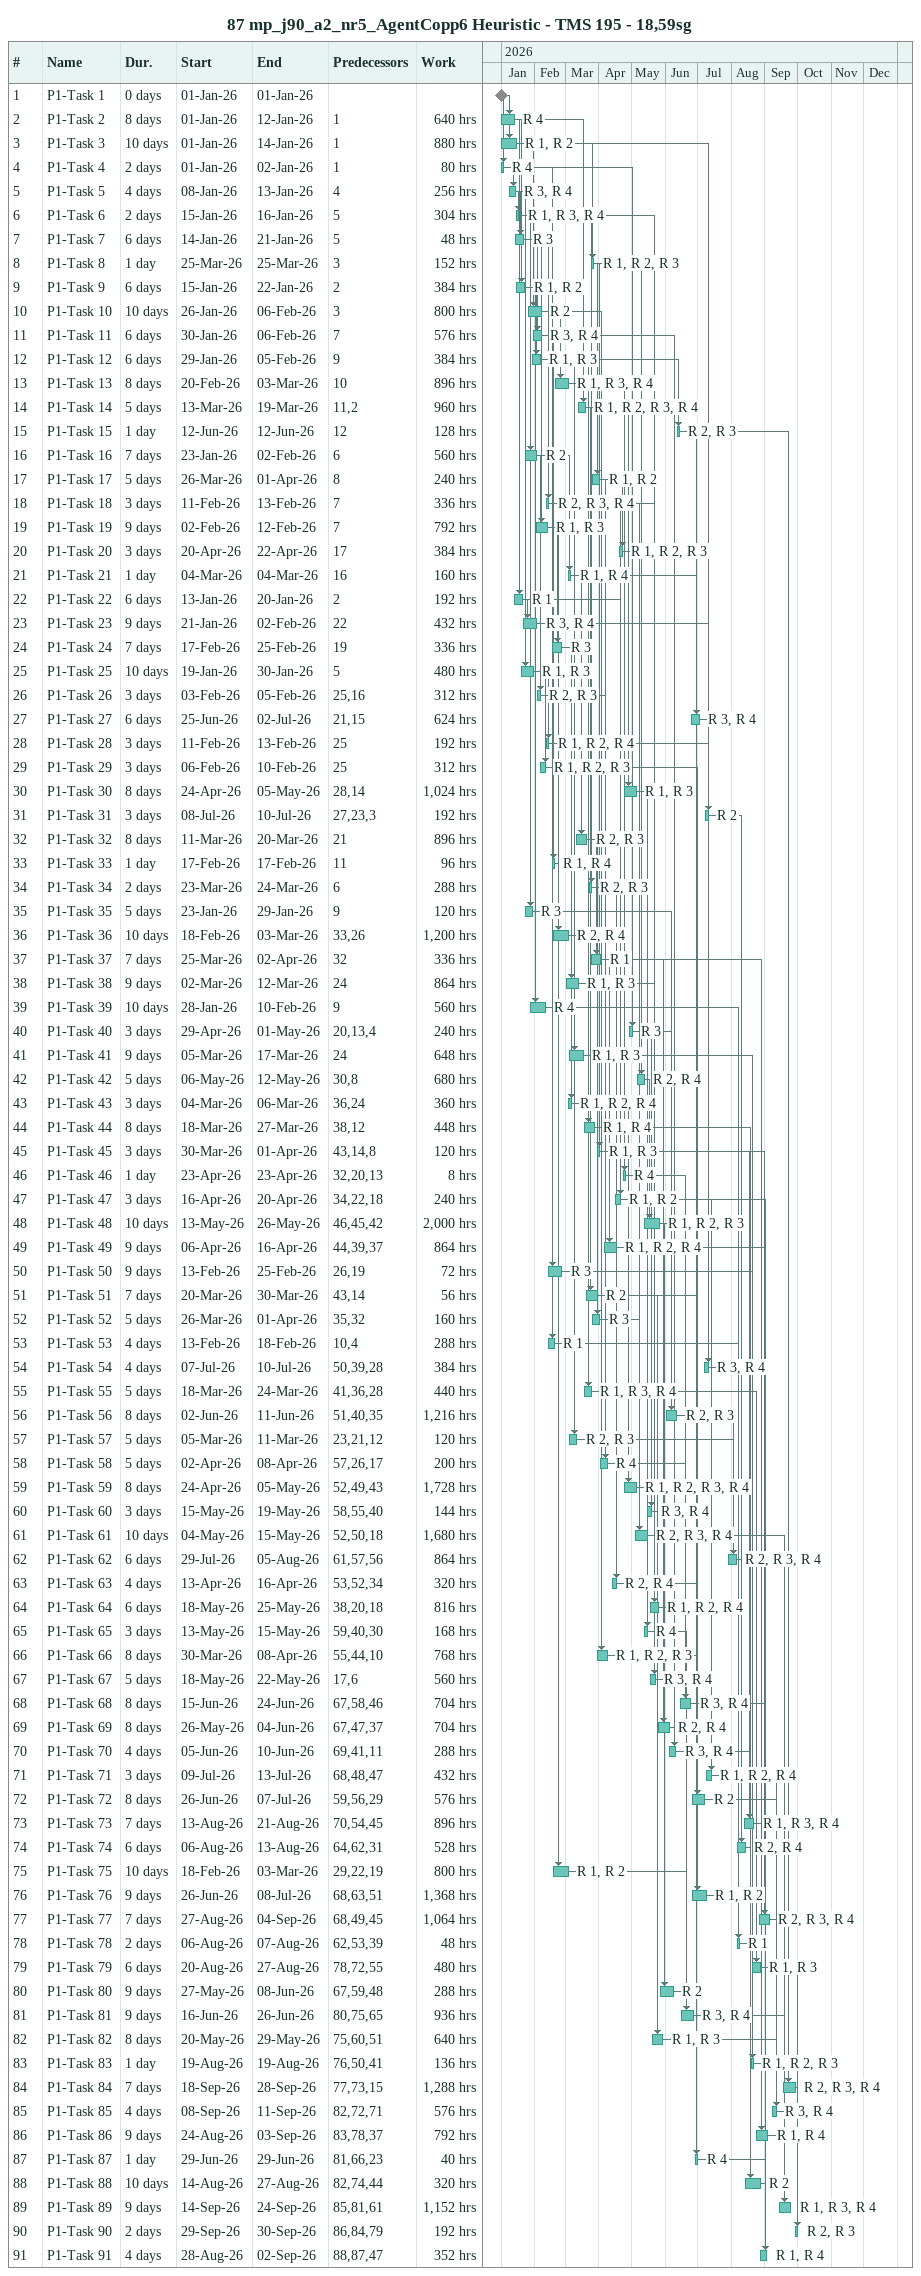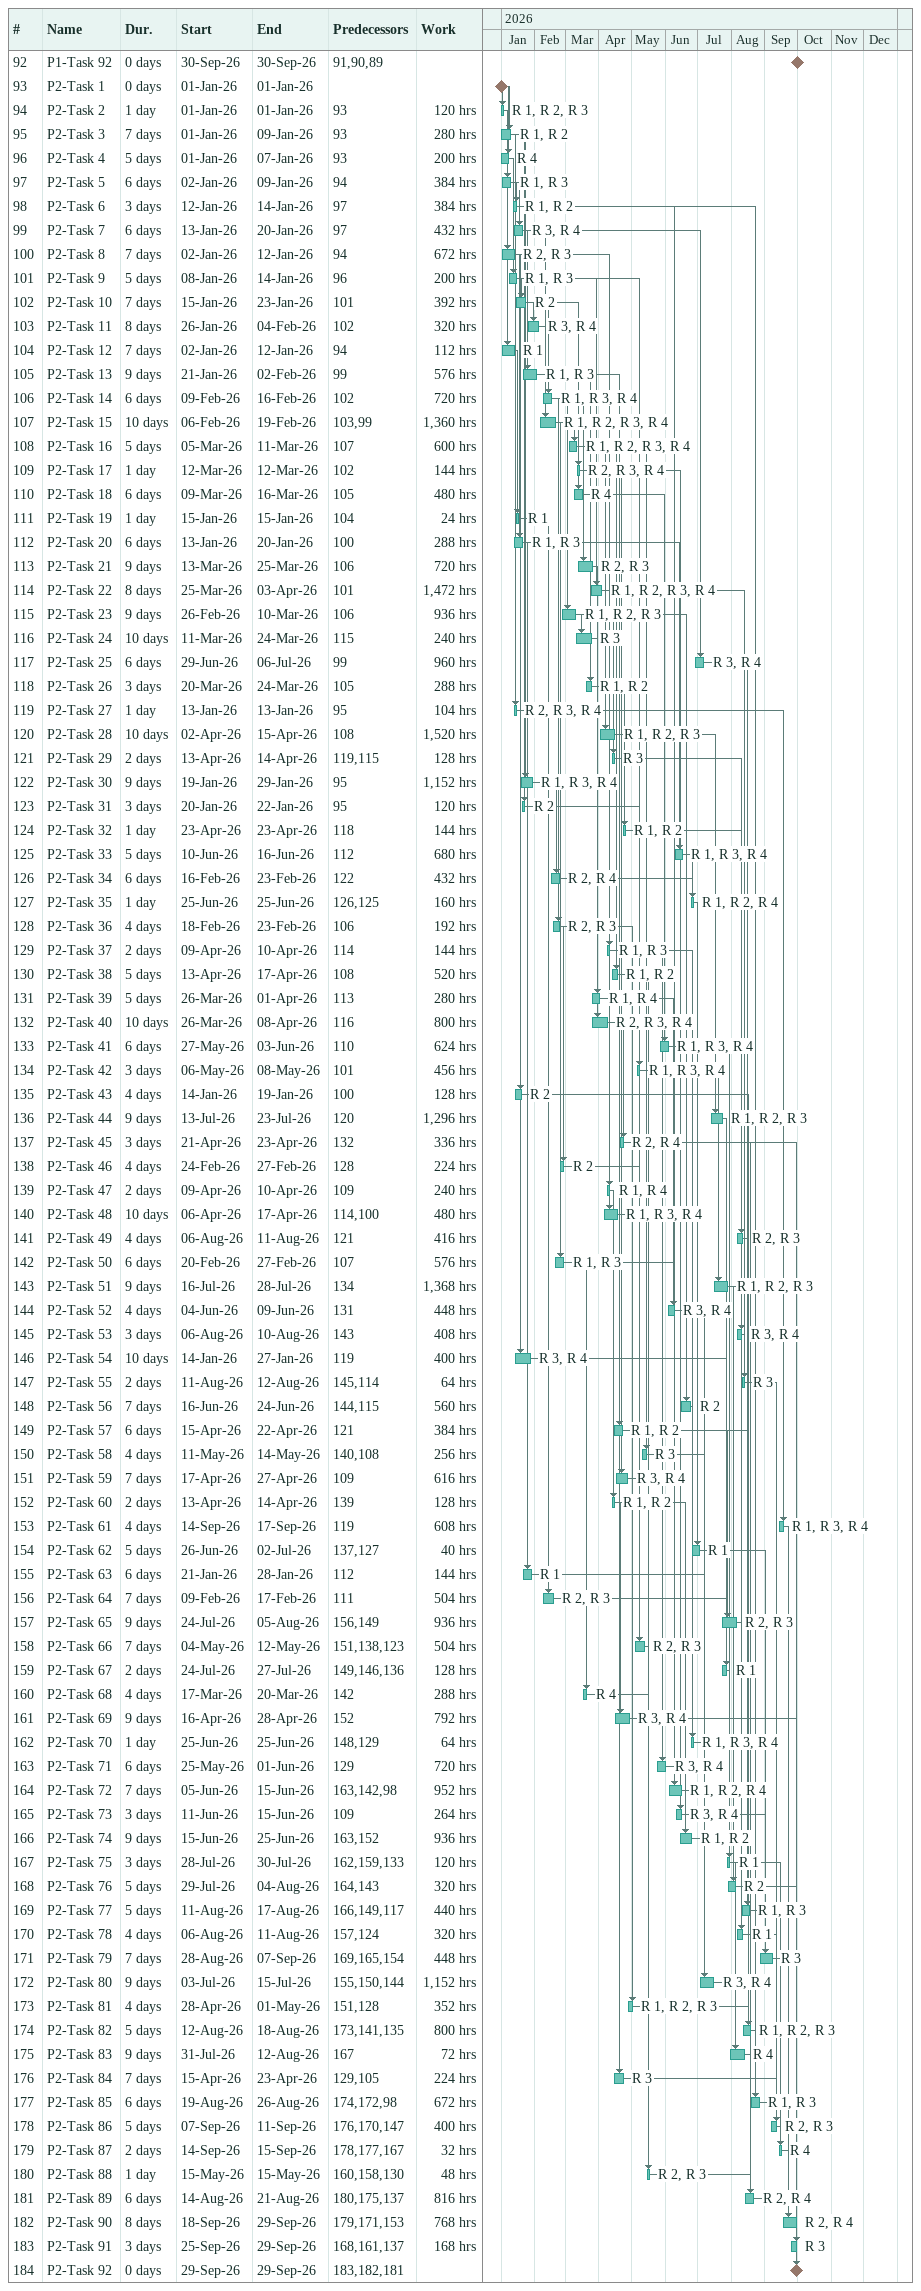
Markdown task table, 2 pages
87 mp_j90_a2_nr5_AgentCopp6 Heuristic - TMS 195 - 18,59sg

| ID | Task | Duration | Start | Finish | Predecessors | Resources | Work (h) |
|---|---|---|---|---|---|---|---|
| 1 | P1-Task 1 | 0d | 2026-01-01 | 2026-01-01 |  |  |  |
| 2 | P1-Task 2 | 8d | 2026-01-01 | 2026-01-12 | 1 | R 4 | 640 |
| 3 | P1-Task 3 | 10d | 2026-01-01 | 2026-01-14 | 1 | R 1, R 2 | 880 |
| 4 | P1-Task 4 | 2d | 2026-01-01 | 2026-01-02 | 1 | R 4 | 80 |
| 5 | P1-Task 5 | 4d | 2026-01-08 | 2026-01-13 | 4 | R 3, R 4 | 256 |
| 6 | P1-Task 6 | 2d | 2026-01-15 | 2026-01-16 | 5 | R 1, R 3, R 4 | 304 |
| 7 | P1-Task 7 | 6d | 2026-01-14 | 2026-01-21 | 5 | R 3 | 48 |
| 8 | P1-Task 8 | 1d | 2026-03-25 | 2026-03-25 | 3 | R 1, R 2, R 3 | 152 |
| 9 | P1-Task 9 | 6d | 2026-01-15 | 2026-01-22 | 2 | R 1, R 2 | 384 |
| 10 | P1-Task 10 | 10d | 2026-01-26 | 2026-02-06 | 3 | R 2 | 800 |
| 11 | P1-Task 11 | 6d | 2026-01-30 | 2026-02-06 | 7 | R 3, R 4 | 576 |
| 12 | P1-Task 12 | 6d | 2026-01-29 | 2026-02-05 | 9 | R 1, R 3 | 384 |
| 13 | P1-Task 13 | 8d | 2026-02-20 | 2026-03-03 | 10 | R 1, R 3, R 4 | 896 |
| 14 | P1-Task 14 | 5d | 2026-03-13 | 2026-03-19 | 11, 2 | R 1, R 2, R 3, R 4 | 960 |
| 15 | P1-Task 15 | 1d | 2026-06-12 | 2026-06-12 | 12 | R 2, R 3 | 128 |
| 16 | P1-Task 16 | 7d | 2026-01-23 | 2026-02-02 | 6 | R 2 | 560 |
| 17 | P1-Task 17 | 5d | 2026-03-26 | 2026-04-01 | 8 | R 1, R 2 | 240 |
| 18 | P1-Task 18 | 3d | 2026-02-11 | 2026-02-13 | 7 | R 2, R 3, R 4 | 336 |
| 19 | P1-Task 19 | 9d | 2026-02-02 | 2026-02-12 | 7 | R 1, R 3 | 792 |
| 20 | P1-Task 20 | 3d | 2026-04-20 | 2026-04-22 | 17 | R 1, R 2, R 3 | 384 |
| 21 | P1-Task 21 | 1d | 2026-03-04 | 2026-03-04 | 16 | R 1, R 4 | 160 |
| 22 | P1-Task 22 | 6d | 2026-01-13 | 2026-01-20 | 2 | R 1 | 192 |
| 23 | P1-Task 23 | 9d | 2026-01-21 | 2026-02-02 | 22 | R 3, R 4 | 432 |
| 24 | P1-Task 24 | 7d | 2026-02-17 | 2026-02-25 | 19 | R 3 | 336 |
| 25 | P1-Task 25 | 10d | 2026-01-19 | 2026-01-30 | 5 | R 1, R 3 | 480 |
| 26 | P1-Task 26 | 3d | 2026-02-03 | 2026-02-05 | 25, 16 | R 2, R 3 | 312 |
| 27 | P1-Task 27 | 6d | 2026-06-25 | 2026-07-02 | 21, 15 | R 3, R 4 | 624 |
| 28 | P1-Task 28 | 3d | 2026-02-11 | 2026-02-13 | 25 | R 1, R 2, R 4 | 192 |
| 29 | P1-Task 29 | 3d | 2026-02-06 | 2026-02-10 | 25 | R 1, R 2, R 3 | 312 |
| 30 | P1-Task 30 | 8d | 2026-04-24 | 2026-05-05 | 28, 14 | R 1, R 3 | 1024 |
| 31 | P1-Task 31 | 3d | 2026-07-08 | 2026-07-10 | 27, 23, 3 | R 2 | 192 |
| 32 | P1-Task 32 | 8d | 2026-03-11 | 2026-03-20 | 21 | R 2, R 3 | 896 |
| 33 | P1-Task 33 | 1d | 2026-02-17 | 2026-02-17 | 11 | R 1, R 4 | 96 |
| 34 | P1-Task 34 | 2d | 2026-03-23 | 2026-03-24 | 6 | R 2, R 3 | 288 |
| 35 | P1-Task 35 | 5d | 2026-01-23 | 2026-01-29 | 9 | R 3 | 120 |
| 36 | P1-Task 36 | 10d | 2026-02-18 | 2026-03-03 | 33, 26 | R 2, R 4 | 1200 |
| 37 | P1-Task 37 | 7d | 2026-03-25 | 2026-04-02 | 32 | R 1 | 336 |
| 38 | P1-Task 38 | 9d | 2026-03-02 | 2026-03-12 | 24 | R 1, R 3 | 864 |
| 39 | P1-Task 39 | 10d | 2026-01-28 | 2026-02-10 | 9 | R 4 | 560 |
| 40 | P1-Task 40 | 3d | 2026-04-29 | 2026-05-01 | 20, 13, 4 | R 3 | 240 |
| 41 | P1-Task 41 | 9d | 2026-03-05 | 2026-03-17 | 24 | R 1, R 3 | 648 |
| 42 | P1-Task 42 | 5d | 2026-05-06 | 2026-05-12 | 30, 8 | R 2, R 4 | 680 |
| 43 | P1-Task 43 | 3d | 2026-03-04 | 2026-03-06 | 36, 24 | R 1, R 2, R 4 | 360 |
| 44 | P1-Task 44 | 8d | 2026-03-18 | 2026-03-27 | 38, 12 | R 1, R 4 | 448 |
| 45 | P1-Task 45 | 3d | 2026-03-30 | 2026-04-01 | 43, 14, 8 | R 1, R 3 | 120 |
| 46 | P1-Task 46 | 1d | 2026-04-23 | 2026-04-23 | 32, 20, 13 | R 4 | 8 |
| 47 | P1-Task 47 | 3d | 2026-04-16 | 2026-04-20 | 34, 22, 18 | R 1, R 2 | 240 |
| 48 | P1-Task 48 | 10d | 2026-05-13 | 2026-05-26 | 46, 45, 42 | R 1, R 2, R 3 | 2000 |
| 49 | P1-Task 49 | 9d | 2026-04-06 | 2026-04-16 | 44, 39, 37 | R 1, R 2, R 4 | 864 |
| 50 | P1-Task 50 | 9d | 2026-02-13 | 2026-02-25 | 26, 19 | R 3 | 72 |
| 51 | P1-Task 51 | 7d | 2026-03-20 | 2026-03-30 | 43, 14 | R 2 | 56 |
| 52 | P1-Task 52 | 5d | 2026-03-26 | 2026-04-01 | 35, 32 | R 3 | 160 |
| 53 | P1-Task 53 | 4d | 2026-02-13 | 2026-02-18 | 10, 4 | R 1 | 288 |
| 54 | P1-Task 54 | 4d | 2026-07-07 | 2026-07-10 | 50, 39, 28 | R 3, R 4 | 384 |
| 55 | P1-Task 55 | 5d | 2026-03-18 | 2026-03-24 | 41, 36, 28 | R 1, R 3, R 4 | 440 |
| 56 | P1-Task 56 | 8d | 2026-06-02 | 2026-06-11 | 51, 40, 35 | R 2, R 3 | 1216 |
| 57 | P1-Task 57 | 5d | 2026-03-05 | 2026-03-11 | 23, 21, 12 | R 2, R 3 | 120 |
| 58 | P1-Task 58 | 5d | 2026-04-02 | 2026-04-08 | 57, 26, 17 | R 4 | 200 |
| 59 | P1-Task 59 | 8d | 2026-04-24 | 2026-05-05 | 52, 49, 43 | R 1, R 2, R 3, R 4 | 1728 |
| 60 | P1-Task 60 | 3d | 2026-05-15 | 2026-05-19 | 58, 55, 40 | R 3, R 4 | 144 |
| 61 | P1-Task 61 | 10d | 2026-05-04 | 2026-05-15 | 52, 50, 18 | R 2, R 3, R 4 | 1680 |
| 62 | P1-Task 62 | 6d | 2026-07-29 | 2026-08-05 | 61, 57, 56 | R 2, R 3, R 4 | 864 |
| 63 | P1-Task 63 | 4d | 2026-04-13 | 2026-04-16 | 53, 52, 34 | R 2, R 4 | 320 |
| 64 | P1-Task 64 | 6d | 2026-05-18 | 2026-05-25 | 38, 20, 18 | R 1, R 2, R 4 | 816 |
| 65 | P1-Task 65 | 3d | 2026-05-13 | 2026-05-15 | 59, 40, 30 | R 4 | 168 |
| 66 | P1-Task 66 | 8d | 2026-03-30 | 2026-04-08 | 55, 44, 10 | R 1, R 2, R 3 | 768 |
| 67 | P1-Task 67 | 5d | 2026-05-18 | 2026-05-22 | 17, 6 | R 3, R 4 | 560 |
| 68 | P1-Task 68 | 8d | 2026-06-15 | 2026-06-24 | 67, 58, 46 | R 3, R 4 | 704 |
| 69 | P1-Task 69 | 8d | 2026-05-26 | 2026-06-04 | 67, 47, 37 | R 2, R 4 | 704 |
| 70 | P1-Task 70 | 4d | 2026-06-05 | 2026-06-10 | 69, 41, 11 | R 3, R 4 | 288 |
| 71 | P1-Task 71 | 3d | 2026-07-09 | 2026-07-13 | 68, 48, 47 | R 1, R 2, R 4 | 432 |
| 72 | P1-Task 72 | 8d | 2026-06-26 | 2026-07-07 | 59, 56, 29 | R 2 | 576 |
| 73 | P1-Task 73 | 7d | 2026-08-13 | 2026-08-21 | 70, 54, 45 | R 1, R 3, R 4 | 896 |
| 74 | P1-Task 74 | 6d | 2026-08-06 | 2026-08-13 | 64, 62, 31 | R 2, R 4 | 528 |
| 75 | P1-Task 75 | 10d | 2026-02-18 | 2026-03-03 | 29, 22, 19 | R 1, R 2 | 800 |
| 76 | P1-Task 76 | 9d | 2026-06-26 | 2026-07-08 | 68, 63, 51 | R 1, R 2 | 1368 |
| 77 | P1-Task 77 | 7d | 2026-08-27 | 2026-09-04 | 68, 49, 45 | R 2, R 3, R 4 | 1064 |
| 78 | P1-Task 78 | 2d | 2026-08-06 | 2026-08-07 | 62, 53, 39 | R 1 | 48 |
| 79 | P1-Task 79 | 6d | 2026-08-20 | 2026-08-27 | 78, 72, 55 | R 1, R 3 | 480 |
| 80 | P1-Task 80 | 9d | 2026-05-27 | 2026-06-08 | 67, 59, 48 | R 2 | 288 |
| 81 | P1-Task 81 | 9d | 2026-06-16 | 2026-06-26 | 80, 75, 65 | R 3, R 4 | 936 |
| 82 | P1-Task 82 | 8d | 2026-05-20 | 2026-05-29 | 75, 60, 51 | R 1, R 3 | 640 |
| 83 | P1-Task 83 | 1d | 2026-08-19 | 2026-08-19 | 76, 50, 41 | R 1, R 2, R 3 | 136 |
| 84 | P1-Task 84 | 7d | 2026-09-18 | 2026-09-28 | 77, 73, 15 | R 2, R 3, R 4 | 1288 |
| 85 | P1-Task 85 | 4d | 2026-09-08 | 2026-09-11 | 82, 72, 71 | R 3, R 4 | 576 |
| 86 | P1-Task 86 | 9d | 2026-08-24 | 2026-09-03 | 83, 78, 37 | R 1, R 4 | 792 |
| 87 | P1-Task 87 | 1d | 2026-06-29 | 2026-06-29 | 81, 66, 23 | R 4 | 40 |
| 88 | P1-Task 88 | 10d | 2026-08-14 | 2026-08-27 | 82, 74, 44 | R 2 | 320 |
| 89 | P1-Task 89 | 9d | 2026-09-14 | 2026-09-24 | 85, 81, 61 | R 1, R 3, R 4 | 1152 |
| 90 | P1-Task 90 | 2d | 2026-09-29 | 2026-09-30 | 86, 84, 79 | R 2, R 3 | 192 |
| 91 | P1-Task 91 | 4d | 2026-08-28 | 2026-09-02 | 88, 87, 47 | R 1, R 4 | 352 |
| 92 | P1-Task 92 | 0d | 2026-09-30 | 2026-09-30 | 91, 90, 89 |  |  |
| 93 | P2-Task 1 | 0d | 2026-01-01 | 2026-01-01 |  |  |  |
| 94 | P2-Task 2 | 1d | 2026-01-01 | 2026-01-01 | 93 | R 1, R 2, R 3 | 120 |
| 95 | P2-Task 3 | 7d | 2026-01-01 | 2026-01-09 | 93 | R 1, R 2 | 280 |
| 96 | P2-Task 4 | 5d | 2026-01-01 | 2026-01-07 | 93 | R 4 | 200 |
| 97 | P2-Task 5 | 6d | 2026-01-02 | 2026-01-09 | 94 | R 1, R 3 | 384 |
| 98 | P2-Task 6 | 3d | 2026-01-12 | 2026-01-14 | 97 | R 1, R 2 | 384 |
| 99 | P2-Task 7 | 6d | 2026-01-13 | 2026-01-20 | 97 | R 3, R 4 | 432 |
| 100 | P2-Task 8 | 7d | 2026-01-02 | 2026-01-12 | 94 | R 2, R 3 | 672 |
| 101 | P2-Task 9 | 5d | 2026-01-08 | 2026-01-14 | 96 | R 1, R 3 | 200 |
| 102 | P2-Task 10 | 7d | 2026-01-15 | 2026-01-23 | 101 | R 2 | 392 |
| 103 | P2-Task 11 | 8d | 2026-01-26 | 2026-02-04 | 102 | R 3, R 4 | 320 |
| 104 | P2-Task 12 | 7d | 2026-01-02 | 2026-01-12 | 94 | R 1 | 112 |
| 105 | P2-Task 13 | 9d | 2026-01-21 | 2026-02-02 | 99 | R 1, R 3 | 576 |
| 106 | P2-Task 14 | 6d | 2026-02-09 | 2026-02-16 | 102 | R 1, R 3, R 4 | 720 |
| 107 | P2-Task 15 | 10d | 2026-02-06 | 2026-02-19 | 103, 99 | R 1, R 2, R 3, R 4 | 1360 |
| 108 | P2-Task 16 | 5d | 2026-03-05 | 2026-03-11 | 107 | R 1, R 2, R 3, R 4 | 600 |
| 109 | P2-Task 17 | 1d | 2026-03-12 | 2026-03-12 | 102 | R 2, R 3, R 4 | 144 |
| 110 | P2-Task 18 | 6d | 2026-03-09 | 2026-03-16 | 105 | R 4 | 480 |
| 111 | P2-Task 19 | 1d | 2026-01-15 | 2026-01-15 | 104 | R 1 | 24 |
| 112 | P2-Task 20 | 6d | 2026-01-13 | 2026-01-20 | 100 | R 1, R 3 | 288 |
| 113 | P2-Task 21 | 9d | 2026-03-13 | 2026-03-25 | 106 | R 2, R 3 | 720 |
| 114 | P2-Task 22 | 8d | 2026-03-25 | 2026-04-03 | 101 | R 1, R 2, R 3, R 4 | 1472 |
| 115 | P2-Task 23 | 9d | 2026-02-26 | 2026-03-10 | 106 | R 1, R 2, R 3 | 936 |
| 116 | P2-Task 24 | 10d | 2026-03-11 | 2026-03-24 | 115 | R 3 | 240 |
| 117 | P2-Task 25 | 6d | 2026-06-29 | 2026-07-06 | 99 | R 3, R 4 | 960 |
| 118 | P2-Task 26 | 3d | 2026-03-20 | 2026-03-24 | 105 | R 1, R 2 | 288 |
| 119 | P2-Task 27 | 1d | 2026-01-13 | 2026-01-13 | 95 | R 2, R 3, R 4 | 104 |
| 120 | P2-Task 28 | 10d | 2026-04-02 | 2026-04-15 | 108 | R 1, R 2, R 3 | 1520 |
| 121 | P2-Task 29 | 2d | 2026-04-13 | 2026-04-14 | 119, 115 | R 3 | 128 |
| 122 | P2-Task 30 | 9d | 2026-01-19 | 2026-01-29 | 95 | R 1, R 3, R 4 | 1152 |
| 123 | P2-Task 31 | 3d | 2026-01-20 | 2026-01-22 | 95 | R 2 | 120 |
| 124 | P2-Task 32 | 1d | 2026-04-23 | 2026-04-23 | 118 | R 1, R 2 | 144 |
| 125 | P2-Task 33 | 5d | 2026-06-10 | 2026-06-16 | 112 | R 1, R 3, R 4 | 680 |
| 126 | P2-Task 34 | 6d | 2026-02-16 | 2026-02-23 | 122 | R 2, R 4 | 432 |
| 127 | P2-Task 35 | 1d | 2026-06-25 | 2026-06-25 | 126, 125 | R 1, R 2, R 4 | 160 |
| 128 | P2-Task 36 | 4d | 2026-02-18 | 2026-02-23 | 106 | R 2, R 3 | 192 |
| 129 | P2-Task 37 | 2d | 2026-04-09 | 2026-04-10 | 114 | R 1, R 3 | 144 |
| 130 | P2-Task 38 | 5d | 2026-04-13 | 2026-04-17 | 108 | R 1, R 2 | 520 |
| 131 | P2-Task 39 | 5d | 2026-03-26 | 2026-04-01 | 113 | R 1, R 4 | 280 |
| 132 | P2-Task 40 | 10d | 2026-03-26 | 2026-04-08 | 116 | R 2, R 3, R 4 | 800 |
| 133 | P2-Task 41 | 6d | 2026-05-27 | 2026-06-03 | 110 | R 1, R 3, R 4 | 624 |
| 134 | P2-Task 42 | 3d | 2026-05-06 | 2026-05-08 | 101 | R 1, R 3, R 4 | 456 |
| 135 | P2-Task 43 | 4d | 2026-01-14 | 2026-01-19 | 100 | R 2 | 128 |
| 136 | P2-Task 44 | 9d | 2026-07-13 | 2026-07-23 | 120 | R 1, R 2, R 3 | 1296 |
| 137 | P2-Task 45 | 3d | 2026-04-21 | 2026-04-23 | 132 | R 2, R 4 | 336 |
| 138 | P2-Task 46 | 4d | 2026-02-24 | 2026-02-27 | 128 | R 2 | 224 |
| 139 | P2-Task 47 | 2d | 2026-04-09 | 2026-04-10 | 109 | R 1, R 4 | 240 |
| 140 | P2-Task 48 | 10d | 2026-04-06 | 2026-04-17 | 114, 100 | R 1, R 3, R 4 | 480 |
| 141 | P2-Task 49 | 4d | 2026-08-06 | 2026-08-11 | 121 | R 2, R 3 | 416 |
| 142 | P2-Task 50 | 6d | 2026-02-20 | 2026-02-27 | 107 | R 1, R 3 | 576 |
| 143 | P2-Task 51 | 9d | 2026-07-16 | 2026-07-28 | 134 | R 1, R 2, R 3 | 1368 |
| 144 | P2-Task 52 | 4d | 2026-06-04 | 2026-06-09 | 131 | R 3, R 4 | 448 |
| 145 | P2-Task 53 | 3d | 2026-08-06 | 2026-08-10 | 143 | R 3, R 4 | 408 |
| 146 | P2-Task 54 | 10d | 2026-01-14 | 2026-01-27 | 119 | R 3, R 4 | 400 |
| 147 | P2-Task 55 | 2d | 2026-08-11 | 2026-08-12 | 145, 114 | R 3 | 64 |
| 148 | P2-Task 56 | 7d | 2026-06-16 | 2026-06-24 | 144, 115 | R 2 | 560 |
| 149 | P2-Task 57 | 6d | 2026-04-15 | 2026-04-22 | 121 | R 1, R 2 | 384 |
| 150 | P2-Task 58 | 4d | 2026-05-11 | 2026-05-14 | 140, 108 | R 3 | 256 |
| 151 | P2-Task 59 | 7d | 2026-04-17 | 2026-04-27 | 109 | R 3, R 4 | 616 |
| 152 | P2-Task 60 | 2d | 2026-04-13 | 2026-04-14 | 139 | R 1, R 2 | 128 |
| 153 | P2-Task 61 | 4d | 2026-09-14 | 2026-09-17 | 119 | R 1, R 3, R 4 | 608 |
| 154 | P2-Task 62 | 5d | 2026-06-26 | 2026-07-02 | 137, 127 | R 1 | 40 |
| 155 | P2-Task 63 | 6d | 2026-01-21 | 2026-01-28 | 112 | R 1 | 144 |
| 156 | P2-Task 64 | 7d | 2026-02-09 | 2026-02-17 | 111 | R 2, R 3 | 504 |
| 157 | P2-Task 65 | 9d | 2026-07-24 | 2026-08-05 | 156, 149 | R 2, R 3 | 936 |
| 158 | P2-Task 66 | 7d | 2026-05-04 | 2026-05-12 | 151, 138, 123 | R 2, R 3 | 504 |
| 159 | P2-Task 67 | 2d | 2026-07-24 | 2026-07-27 | 149, 146, 136 | R 1 | 128 |
| 160 | P2-Task 68 | 4d | 2026-03-17 | 2026-03-20 | 142 | R 4 | 288 |
| 161 | P2-Task 69 | 9d | 2026-04-16 | 2026-04-28 | 152 | R 3, R 4 | 792 |
| 162 | P2-Task 70 | 1d | 2026-06-25 | 2026-06-25 | 148, 129 | R 1, R 3, R 4 | 64 |
| 163 | P2-Task 71 | 6d | 2026-05-25 | 2026-06-01 | 129 | R 3, R 4 | 720 |
| 164 | P2-Task 72 | 7d | 2026-06-05 | 2026-06-15 | 163, 142, 98 | R 1, R 2, R 4 | 952 |
| 165 | P2-Task 73 | 3d | 2026-06-11 | 2026-06-15 | 109 | R 3, R 4 | 264 |
| 166 | P2-Task 74 | 9d | 2026-06-15 | 2026-06-25 | 163, 152 | R 1, R 2 | 936 |
| 167 | P2-Task 75 | 3d | 2026-07-28 | 2026-07-30 | 162, 159, 133 | R 1 | 120 |
| 168 | P2-Task 76 | 5d | 2026-07-29 | 2026-08-04 | 164, 143 | R 2 | 320 |
| 169 | P2-Task 77 | 5d | 2026-08-11 | 2026-08-17 | 166, 149, 117 | R 1, R 3 | 440 |
| 170 | P2-Task 78 | 4d | 2026-08-06 | 2026-08-11 | 157, 124 | R 1 | 320 |
| 171 | P2-Task 79 | 7d | 2026-08-28 | 2026-09-07 | 169, 165, 154 | R 3 | 448 |
| 172 | P2-Task 80 | 9d | 2026-07-03 | 2026-07-15 | 155, 150, 144 | R 3, R 4 | 1152 |
| 173 | P2-Task 81 | 4d | 2026-04-28 | 2026-05-01 | 151, 128 | R 1, R 2, R 3 | 352 |
| 174 | P2-Task 82 | 5d | 2026-08-12 | 2026-08-18 | 173, 141, 135 | R 1, R 2, R 3 | 800 |
| 175 | P2-Task 83 | 9d | 2026-07-31 | 2026-08-12 | 167 | R 4 | 72 |
| 176 | P2-Task 84 | 7d | 2026-04-15 | 2026-04-23 | 129, 105 | R 3 | 224 |
| 177 | P2-Task 85 | 6d | 2026-08-19 | 2026-08-26 | 174, 172, 98 | R 1, R 3 | 672 |
| 178 | P2-Task 86 | 5d | 2026-09-07 | 2026-09-11 | 176, 170, 147 | R 2, R 3 | 400 |
| 179 | P2-Task 87 | 2d | 2026-09-14 | 2026-09-15 | 178, 177, 167 | R 4 | 32 |
| 180 | P2-Task 88 | 1d | 2026-05-15 | 2026-05-15 | 160, 158, 130 | R 2, R 3 | 48 |
| 181 | P2-Task 89 | 6d | 2026-08-14 | 2026-08-21 | 180, 175, 137 | R 2, R 4 | 816 |
| 182 | P2-Task 90 | 8d | 2026-09-18 | 2026-09-29 | 179, 171, 153 | R 2, R 4 | 768 |
| 183 | P2-Task 91 | 3d | 2026-09-25 | 2026-09-29 | 168, 161, 137 | R 3 | 168 |
| 184 | P2-Task 92 | 0d | 2026-09-29 | 2026-09-29 | 183, 182, 181 |  |  |
